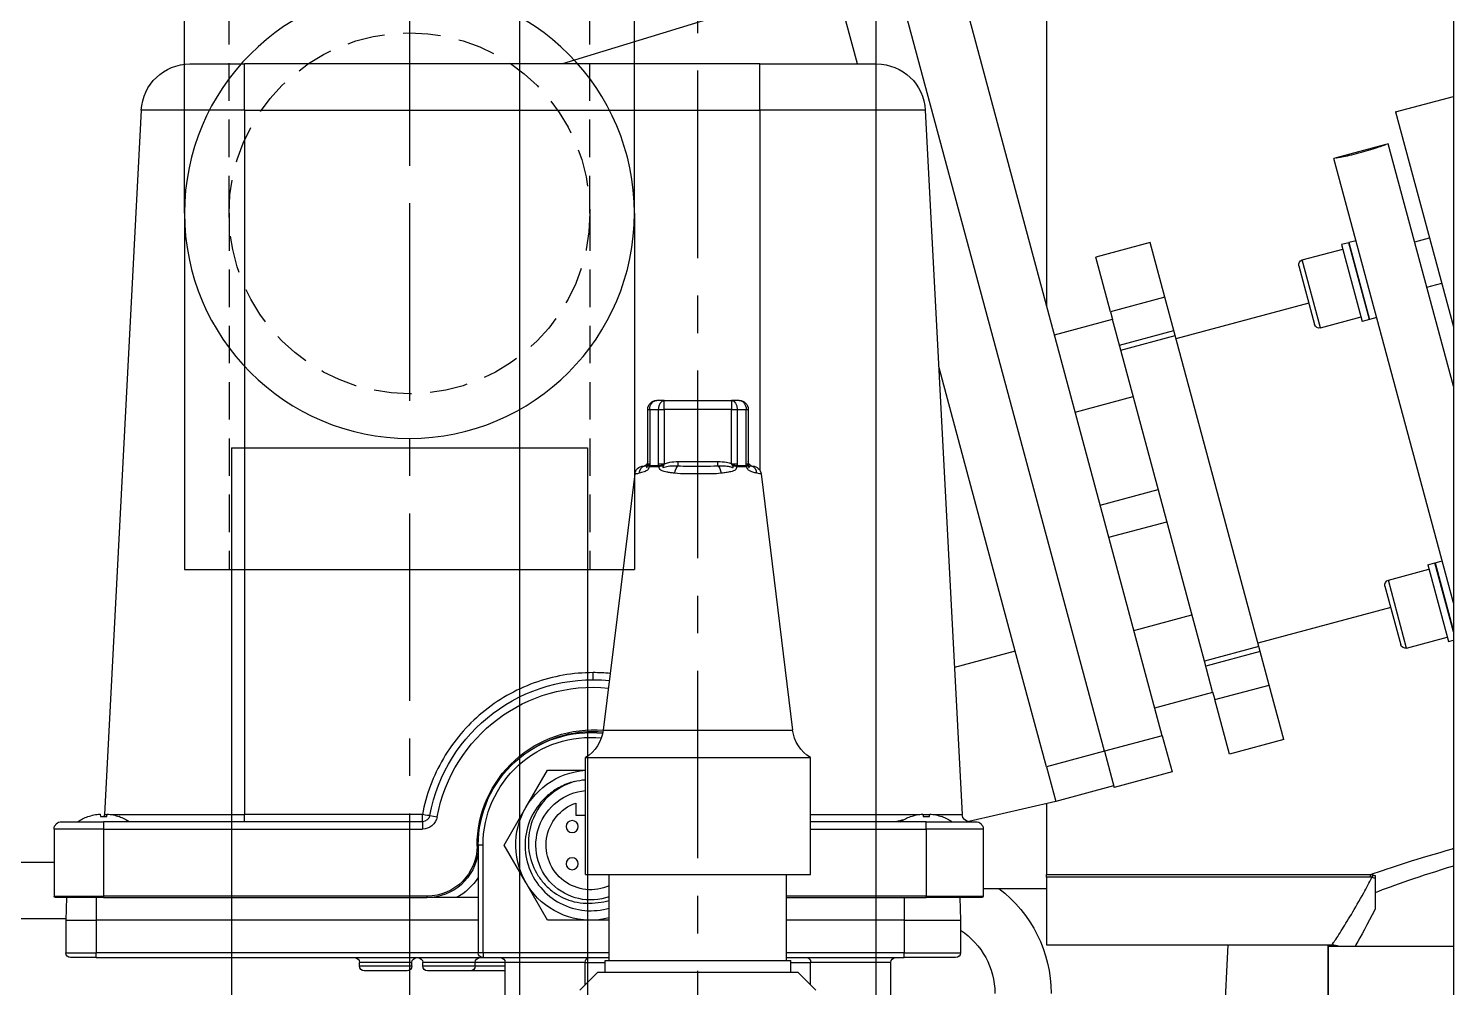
# Model space of a CAD drawing. Header units: inches. Extents: x -883 to 808, y -248 to 1051.
# Drawn here: x -426.2 to -416.7, y -129.21 to -122.82 of the extents above; entities that cross this region are included whole.
import ezdxf

# ---------------------------------------------------------------- set-up
doc = ezdxf.new("R2010")
doc.units = ezdxf.units.IN
doc.header["$MEASUREMENT"] = 0
doc.linetypes.add('CENTER', pattern=[2, 1.25, -0.25, 0.25, -0.25])
doc.linetypes.add('HIDDEN', pattern=[0.375, 0.25, -0.125])
doc.layers.get('0').update_dxf_attribs({"linetype": 'CONTINUOUS'})
for name, color, linetype in [('EQUIPMENT - COMPRESSORS', 41, 'CONTINUOUS'), ('P-LIC', 5, 'CONTINUOUS'), ('P-RV', 193, 'CONTINUOUS')]:
    doc.layers.add(name, color=color, linetype=linetype)

# ---------------------------------------------------------------- blocks, each defined once
blk = doc.blocks.new('A$C084a53c6')
for p, q in [((34.2364, 62.6685), (34.2364, 47.2331)), ((36.9495, 62.482), (36.9495, 53.2132)), ((36.1777, 50.345), (37.5912, 55.5982)), ((36.564, 50.2411), (37.9775, 55.4942)), ((38.2108, 54.8219), (38.3638, 55.3903)), ((38.3607, 55.3791), (40.1764, 54.8219)), ((38.8604, 54.8219), (38.0822, 54.8219)), ((38.8604, 54.8219), (42.2964, 54.8219)), ((38.8604, 54.5139), (38.8604, 54.8219)), ((42.6605, 54.8219), (42.2964, 54.8219)), ((42.2964, 54.5139), (42.2964, 54.8219)), ((34.6219, 54.502), (34.2364, 54.6058)), ((34.6219, 54.502), (34.2364, 53.0691)), ((37.7576, 54.5139), (37.5116, 49.8193)), ((37.7576, 54.5139), (38.8604, 54.5139)), ((38.8604, 54.5139), (38.8604, 52.1132)), ((42.2964, 54.5139), (38.8604, 54.5139)), ((42.2964, 54.5139), (42.2964, 49.8193)), ((42.2964, 54.5139), (42.9851, 54.5139)), ((42.9851, 54.5139), (43.2311, 49.8193)), ((34.2364, 52.6746), (34.6709, 54.2895)), ((34.6709, 54.2895), (34.6863, 54.2853)), ((34.6863, 54.2853), (35.0185, 54.196)), ((34.2364, 51.2314), (35.033, 54.1921)), ((35.0185, 54.196), (35.033, 54.1921)), ((34.4951, 53.6361), (34.3961, 53.6627)), ((34.9333, 53.6311), (34.7956, 53.1193)), ((34.7966, 53.119), (34.9343, 53.6308)), ((34.9821, 53.6179), (34.8444, 53.1061)), ((34.8855, 53.6439), (34.9333, 53.6311)), ((34.9291, 53.6115), (34.9281, 53.6117)), ((34.9343, 53.6308), (34.9821, 53.6179)), ((35.2446, 53.5157), (34.9742, 53.5885)), ((36.1617, 53.2682), (36.2597, 53.6321)), ((36.2597, 53.6321), (36.6218, 53.5347)), ((35.1227, 53.0628), (35.2446, 53.5157)), ((36.5239, 53.1708), (36.6218, 53.5347)), ((35.2671, 53.4765), (35.1619, 53.0854)), ((34.414, 53.3348), (34.315, 53.3614)), ((35.2003, 53.228), (36.0867, 52.9895)), ((36.1016, 53.0448), (36.1617, 53.2682)), ((36.1617, 53.2682), (36.5239, 53.1708)), ((34.7478, 53.1321), (34.7956, 53.1193)), ((34.7966, 53.119), (34.8444, 53.1061)), ((34.8018, 53.1383), (34.8008, 53.1386)), ((35.1227, 53.0628), (34.8523, 53.1356)), ((36.4548, 52.914), (36.5098, 53.1187)), ((36.5239, 53.1708), (36.5098, 53.1187)), ((36.8969, 53.0175), (36.5106, 53.1215)), ((36.0927, 53.0115), (36.1016, 53.0448)), ((36.4638, 52.9474), (36.1016, 53.0448)), ((35.5352, 50.9396), (36.0927, 53.0115)), ((36.4548, 52.914), (36.0927, 53.0115)), ((35.8973, 50.8421), (36.4548, 52.914)), ((37.1577, 50.908), (37.6681, 52.8048)), ((36.7582, 52.5022), (36.3719, 52.6062)), ((38.9985, 52.5794), (39.049, 52.5794)), ((39.498, 52.5794), (39.049, 52.5794)), ((39.049, 52.5794), (39.049, 52.5194)), ((39.498, 52.5794), (39.5485, 52.5794)), ((39.498, 52.5194), (39.498, 52.5794)), ((38.952, 52.5194), (38.9385, 52.5194)), ((38.9385, 52.5194), (38.9385, 52.1566)), ((39.0111, 52.5194), (38.952, 52.5194)), ((38.952, 52.1566), (38.952, 52.5194)), ((39.049, 52.5194), (39.0111, 52.5194)), ((39.0111, 52.5194), (39.0111, 52.1566)), ((39.049, 52.1566), (39.049, 52.5194)), ((39.049, 52.5194), (39.498, 52.5194)), ((39.5359, 52.5194), (39.498, 52.5194)), ((39.498, 52.5194), (39.498, 52.1566)), ((39.595, 52.5194), (39.5359, 52.5194)), ((39.5359, 52.1566), (39.5359, 52.5194)), ((39.6085, 52.5194), (39.595, 52.5194)), ((39.595, 52.5194), (39.595, 52.1566)), ((39.6085, 52.1566), (39.6085, 52.5194)), ((39.4064, 52.1719), (39.1406, 52.1719)), ((39.1406, 52.1435), (39.1406, 52.1719)), ((39.4064, 52.1435), (39.4064, 52.1719)), ((38.852, 52.0893), (38.6425, 50.383)), ((38.952, 52.1566), (38.9385, 52.1566)), ((39.0142, 52.1401), (38.9492, 52.1401)), ((38.9511, 52.1438), (39.0122, 52.1438)), ((39.049, 52.1566), (39.0111, 52.1566)), ((39.5359, 52.1566), (39.498, 52.1566)), ((39.5978, 52.1401), (39.5328, 52.1401)), ((39.5348, 52.1438), (39.5959, 52.1438)), ((39.6085, 52.1566), (39.595, 52.1566)), ((39.695, 52.0893), (39.9045, 50.383)), ((36.591, 51.8809), (36.2048, 51.9849)), ((36.5336, 51.6674), (36.1473, 51.7713)), ((34.3592, 51.4972), (34.2364, 51.0409)), ((34.2364, 51.037), (34.3601, 51.497)), ((34.3592, 51.4972), (34.3114, 51.5101)), ((34.4079, 51.4841), (34.3601, 51.497)), ((34.4079, 51.4841), (34.2702, 50.9723)), ((34.354, 51.4779), (34.3549, 51.4777)), ((34.6704, 51.3819), (34.4, 51.4547)), ((34.5485, 50.929), (34.6704, 51.3819)), ((34.693, 51.3427), (34.5878, 50.9516)), ((34.6546, 51.2001), (35.5411, 50.9616)), ((36.3664, 51.0461), (35.9801, 51.15)), ((34.2702, 50.9723), (34.2364, 50.9814)), ((34.5485, 50.929), (34.2782, 51.0018)), ((35.5262, 50.9062), (35.5352, 50.9396)), ((35.5352, 50.9396), (35.8973, 50.8421)), ((35.4661, 50.6828), (35.5262, 50.9062)), ((35.5262, 50.9062), (35.8883, 50.8088)), ((35.8422, 50.6375), (35.8973, 50.8421)), ((36.9503, 50.1371), (37.1577, 50.908)), ((37.1577, 50.908), (37.563, 50.799)), ((39.9724, 50.7179), (39.9724, 50.7653)), ((35.3682, 50.319), (35.4661, 50.6828)), ((35.8282, 50.5854), (35.4661, 50.6828)), ((35.7303, 50.2215), (35.8282, 50.5854)), ((35.8422, 50.6375), (35.8282, 50.5854)), ((36.2277, 50.5308), (35.8415, 50.6347)), ((39.9045, 50.383), (38.6425, 50.383)), ((35.3682, 50.319), (35.7303, 50.2215)), ((36.1777, 50.345), (36.1128, 50.1036)), ((36.1777, 50.345), (36.564, 50.2411)), ((36.564, 50.2411), (36.4991, 49.9997)), ((36.564, 50.2411), (36.9503, 50.1371)), ((40.0235, 50.1994), (38.5235, 50.1994)), ((38.5235, 49.4194), (38.5235, 50.1994)), ((40.0235, 49.4194), (40.0235, 50.1994)), ((36.1128, 50.1036), (36.4991, 49.9997)), ((36.9503, 50.1371), (36.8883, 49.9069)), ((40.2772, 50.1159), (40.0235, 50.1159)), ((40.4215, 49.8659), (40.2772, 50.1159)), ((36.5021, 50.0108), (36.8883, 49.9069)), ((36.8883, 49.9069), (37.4683, 49.7724)), ((36.9495, 49.8927), (36.9495, 49.4197)), ((40.0885, 49.8961), (40.0885, 49.8161)), ((37.6977, 49.8193), (37.5116, 49.8193)), ((37.6462, 49.8062), (37.6467, 49.8055)), ((37.73, 49.8055), (37.7285, 49.8232)), ((37.7739, 49.8193), (37.7288, 49.8193)), ((37.7742, 49.8232), (37.7727, 49.8055)), ((38.5235, 49.8193), (37.805, 49.8193)), ((37.856, 49.8055), (37.8565, 49.8062)), ((40.0885, 49.8161), (40.0235, 49.8161)), ((40.5659, 49.6159), (40.4215, 49.8659)), ((41.0616, 49.8128), (41.0125, 49.8036)), ((41.1108, 49.7719), (41.1108, 49.8193)), ((41.1108, 49.8193), (42.2964, 49.8193)), ((42.2964, 49.7719), (42.2964, 49.8193)), ((43.1827, 49.8193), (42.2964, 49.8193)), ((43.1312, 49.8062), (43.1317, 49.8055)), ((43.215, 49.8055), (43.2135, 49.8232)), ((43.2311, 49.8193), (43.2138, 49.8193)), ((43.2592, 49.8232), (43.2577, 49.8055)), ((43.341, 49.8055), (43.3415, 49.8062)), ((37.3714, 49.7219), (37.7514, 49.7219)), ((37.3714, 49.7219), (37.3714, 49.2759)), ((37.7514, 49.7719), (37.4214, 49.7719)), ((37.7514, 49.7219), (37.7514, 49.7719)), ((37.7514, 49.7719), (38.5235, 49.7719)), ((38.5235, 49.7219), (37.7514, 49.7219)), ((37.7514, 49.7219), (37.7514, 49.2759)), ((41.1108, 49.7719), (41.1108, 49.7219)), ((41.1108, 49.7719), (43.2364, 49.7719)), ((43.2364, 49.7219), (41.1108, 49.7219)), ((43.2364, 49.7719), (43.2364, 49.7219)), ((43.5164, 49.7719), (43.2364, 49.7719)), ((43.2364, 49.7219), (43.5664, 49.7219)), ((43.2364, 49.7219), (43.2364, 49.2759)), ((43.5664, 49.7219), (43.5664, 49.2759)), ((40.4215, 49.3659), (40.5659, 49.6159)), ((40.7065, 49.6159), (40.7385, 49.6159)), ((40.7065, 48.8979), (40.7065, 49.6159)), ((40.7385, 49.6159), (40.7385, 48.8979)), ((40.7464, 49.6099), (40.7385, 49.6099)), ((46.8096, 49.5029), (43.5664, 49.5029)), ((34.7595, 49.4124), (34.7595, 49.3934)), ((36.9495, 49.4197), (34.7903, 49.4197)), ((34.7903, 49.4025), (34.7903, 49.4197)), ((36.9495, 49.4025), (36.9495, 49.4197)), ((40.0235, 49.4194), (38.5235, 49.4194)), ((38.6825, 48.8474), (38.6825, 49.4194)), ((39.8645, 48.8474), (39.8645, 49.4194)), ((34.7595, 49.3934), (34.7595, 49.1884)), ((34.7903, 49.4025), (36.9495, 49.4025)), ((36.9495, 49.4025), (36.9495, 48.9519)), ((37.3714, 49.3269), (36.9495, 49.3269)), ((40.2772, 49.1159), (40.4215, 49.3659)), ((37.7514, 49.2759), (37.3714, 49.2759)), ((37.3814, 49.2659), (37.7514, 49.2659)), ((37.5274, 49.2659), (37.5235, 49.1159)), ((37.7514, 49.2659), (37.7514, 49.2759)), ((37.7514, 49.2759), (38.6825, 49.2759)), ((38.6825, 49.2659), (37.7514, 49.2659)), ((37.8985, 49.2659), (37.8985, 49.1159)), ((40.7385, 49.2659), (41.0804, 49.2659)), ((41.0804, 49.2759), (41.0804, 49.2659)), ((41.0804, 49.2759), (43.2364, 49.2759)), ((43.2364, 49.2659), (41.0804, 49.2659)), ((43.2364, 49.2759), (43.2364, 49.2659)), ((43.5664, 49.2759), (43.2364, 49.2759)), ((43.2364, 49.2659), (43.5564, 49.2659)), ((43.2847, 49.2659), (43.2847, 49.1159)), ((43.4839, 49.2659), (43.4878, 49.1159)), ((46.8096, 49.1279), (43.4875, 49.1279)), ((37.5235, 49.1159), (37.5235, 48.8979)), ((37.8985, 49.1159), (37.5235, 49.1159)), ((37.8985, 49.1159), (37.8985, 48.8979)), ((37.8985, 49.1159), (38.6825, 49.1159)), ((39.8645, 49.1159), (39.9885, 49.1159)), ((39.9885, 49.1159), (40.2772, 49.1159)), ((40.7385, 49.1159), (43.2847, 49.1159)), ((43.2847, 49.1159), (43.2847, 48.8979)), ((43.4878, 49.1159), (43.2847, 49.1159)), ((43.4878, 49.1159), (43.4878, 48.8979)), ((35.0695, 48.9419), (34.2364, 48.9419)), ((36.9495, 48.9519), (35.0445, 48.9519)), ((35.0695, 48.5019), (35.0695, 48.9419)), ((35.0713, 46.2155), (35.0713, 48.9519)), ((35.7416, 48.9519), (35.8491, 46.7393)), ((37.8985, 48.8979), (37.5235, 48.8979)), ((37.5555, 48.8659), (37.8985, 48.8659)), ((37.8985, 48.8659), (37.8985, 48.8979)), ((37.8985, 48.8979), (38.6825, 48.8979)), ((38.6825, 48.8659), (37.8985, 48.8659)), ((37.9887, 48.8339), (38.5222, 48.8339)), ((37.9887, 48.4979), (37.9887, 48.8339)), ((38.655, 48.8339), (38.5222, 48.8339)), ((38.5222, 48.6846), (38.5222, 48.8339)), ((39.892, 48.8474), (38.655, 48.8474)), ((38.655, 48.7694), (38.655, 48.8474)), ((39.8645, 48.8979), (40.7065, 48.8979)), ((40.7065, 48.8659), (39.8645, 48.8659)), ((39.892, 48.7694), (39.892, 48.8474)), ((40.0248, 48.8339), (39.892, 48.8339)), ((40.0248, 48.6846), (40.0248, 48.8339)), ((40.0248, 48.8339), (40.5583, 48.8339)), ((40.5583, 48.8339), (40.7585, 48.8339)), ((40.5583, 48.4979), (40.5583, 48.8339)), ((40.7065, 48.8979), (40.7385, 48.8979)), ((40.7065, 48.8979), (40.7065, 48.8659)), ((43.2847, 48.8659), (40.7065, 48.8659)), ((40.7385, 48.8979), (43.2847, 48.8979)), ((40.7585, 48.8339), (41.1085, 48.8339)), ((40.7585, 48.8104), (40.7585, 48.8339)), ((41.1085, 48.8104), (41.1085, 48.8339)), ((41.1805, 48.8339), (41.5305, 48.8339)), ((41.1805, 48.8104), (41.1805, 48.8339)), ((41.5305, 48.8104), (41.5305, 48.8339)), ((43.2847, 48.8659), (43.2847, 48.8979)), ((43.4878, 48.8979), (43.2847, 48.8979)), ((43.2847, 48.8659), (43.4558, 48.8659)), ((38.607, 48.7694), (38.487, 48.6494)), ((39.94, 48.7694), (38.607, 48.7694)), ((39.94, 48.7694), (40.06, 48.6494)), ((40.7585, 48.8104), (40.5583, 48.8104)), ((40.5583, 48.7784), (40.7905, 48.7784)), ((41.1085, 48.8104), (40.7585, 48.8104)), ((40.7905, 48.7784), (41.0765, 48.7784)), ((41.5305, 48.8104), (41.1805, 48.8104)), ((41.2125, 48.7784), (41.4985, 48.7784))]:
    blk.add_line(p, q)
for centre in [(40.1122, 49.7397), (40.1122, 49.4922)]:
    blk.add_circle(centre, 0.04)
for centre, radius, start, end in [((38.0822, 54.4969), 0.325, 90, 177), ((42.6605, 54.4969), 0.325, 3, 90), ((35.2362, 53.4848), 0.032, 344.94, 74.94), ((35.131, 53.0937), 0.032, 254.94, 344.94), ((38.9985, 52.5194), 0.06, 90, 180), ((39.5485, 52.5194), 0.06, 0, 90), ((38.9085, 52.1719), 0.03, 288.81156, 0), ((39.6385, 52.1719), 0.03, 180, 251.18844), ((38.9116, 52.082), 0.06, 91.96756, 173), ((39.6354, 52.082), 0.06, 7, 88.03244), ((34.6621, 51.351), 0.032, 344.94, 74.94), ((34.5569, 50.9599), 0.032, 254.94, 344.94), ((39.9724, 49.6099), 1.108, 10.54888, 95.61291), ((39.9724, 49.6099), 1.058, 10.54888, 95.54735), ((38.3944, 50.4135), 0.25, 301.09105, 353), ((40.1526, 50.4135), 0.25, 187, 238.90895), ((39.9724, 49.6099), 0.774, 0, 95.01349), ((39.9724, 49.6099), 0.764, 55.59544, 94.96611), ((39.9885, 49.6159), 0.75, 0, 96.15781), ((39.9885, 49.6159), 0.718, 0, 95.72789), ((39.9885, 49.6159), 0.5, 255.64081, 85.98601), ((39.9885, 49.6159), 0.3655, 250.16813, 84.50498), ((39.9885, 49.6159), 0.4375, 75.4186, 85.41143), ((39.9885, 49.6159), 0.2975, 245.36685, 70.35846), ((37.4617, 49.8219), 0.05, 270, 357), ((37.7514, 49.5209), 0.304, 110.23436, 124.34475), ((37.7514, 49.5209), 0.304, 55.65525, 69.76564), ((41.1108, 49.8219), 0.1, 190.54888, 270), ((41.1108, 49.8219), 0.05, 190.54888, 270), ((43.2364, 49.5209), 0.304, 110.23436, 124.34475), ((43.2811, 49.8219), 0.05, 183, 198.38672), ((43.2364, 49.5209), 0.304, 55.65525, 69.76564), ((37.4214, 49.7219), 0.05, 90, 180), ((43.5164, 49.7219), 0.05, 0, 90), ((41.0804, 49.6099), 0.334, 180, 270), ((41.0804, 49.6099), 0.344, 186.38253, 270), ((37.7943, 48.6279), 0.875, 126.98007, 180), ((41.0664, 49.6099), 0.389, 212.55791, 242.1678), ((37.3814, 49.2759), 0.01, 180, 270), ((43.5564, 49.2759), 0.01, 270, 0), ((37.7943, 48.6279), 0.5, 122.79602, 180), ((35.0445, 48.8519), 0.1, 90, 115.84193), ((37.5555, 48.8979), 0.032, 180, 270), ((37.9567, 48.8339), 0.032, 0, 90), ((40.5903, 48.8339), 0.032, 90, 180), ((40.7065, 48.8979), 0.032, 270, 0), ((40.7265, 48.8339), 0.032, 0, 90), ((41.1405, 48.8339), 0.032, 90, 180), ((41.1485, 48.8339), 0.032, 0, 90), ((41.5625, 48.8339), 0.032, 90, 180), ((43.4558, 48.8979), 0.032, 270, 0), ((40.7905, 48.8104), 0.032, 180, 270), ((41.0765, 48.8104), 0.032, 270, 0), ((41.2125, 48.8104), 0.032, 180, 270), ((41.4985, 48.8104), 0.032, 270, 0)]:
    blk.add_arc(centre, radius, start, end)
for centre, major_axis, ratio, start_param, end_param in [((38.9985, 52.5194), (0, 0.06), 0.774648, 0, 1.570796), ((39.049, 52.5194), (0, 0.06), 0.632393, 0, 1.570796), ((39.498, 52.5194), (0, 0.06), 0.632393, 4.712389, 6.283185), ((39.5485, 52.5194), (0, 0.06), 0.774648, 4.712389, 6.283185), ((38.9375, 52.0867), (-0.0193, 0.0568), 0.916084, 0, 1.145094), ((38.9957, 52.1328), (-0.0585, 0.0134), 0.0865, 0.12876, 0.671626), ((38.9977, 52.1438), (-0.0595, 0.0076), 0.154506, 0.06314, 0.690991), ((39.05, 52.1438), (-0.0593, -0.0093), 0.125224, 4.755789, 5.38364), ((39.0514, 52.1328), (-0.0598, -0.0053), 0.221879, 4.821391, 5.364257), ((39.1406, 52.0867), (0.0084, 0.0594), 0.379568, 0.356013, 1.501107), ((39.4064, 52.0867), (-0.0084, 0.0594), 0.379568, 4.782079, 5.927172), ((39.497, 52.1438), (-0.0593, 0.0093), 0.125224, 4.041138, 4.668989), ((39.4956, 52.1328), (0.0598, -0.0053), 0.221879, 0.918929, 1.461795), ((39.5493, 52.1438), (0.0595, 0.0076), 0.154506, 5.592194, 6.220046), ((39.5513, 52.1328), (0.0585, 0.0134), 0.0865, 5.611559, 6.154425), ((39.6095, 52.0867), (0.0193, 0.0568), 0.916084, 5.138092, 6.283185), ((37.7514, 49.5211), (0.304, 0), 0.996495, 1.646052, 1.922242), ((37.7514, 49.5797), (-0.2889, 0), 0.78393, 4.638337, 4.786441), ((37.7514, 49.5211), (0.304, 0), 0.996495, 1.21935, 1.495541), ((41.1108, 49.8219), (-0.0492, -0.0092), 0.051454, 0, 1.561215), ((43.2364, 49.5211), (0.304, 0), 0.996495, 1.646052, 1.922242), ((43.2364, 49.5797), (-0.2889, 0), 0.78393, 4.638337, 4.786441), ((43.2364, 49.5211), (0.304, 0), 0.996495, 1.21935, 1.495541), ((34.7804, 49.3591), (-0.0183, 0.0571), 0.286548, 5.44289, 6.004391), ((38.5448, 48.8339), (0, 0.032), 0.707107, 0, 1.570796), ((40.0022, 48.8339), (0, 0.032), 0.707107, 4.712389, 6.283185)]:
    blk.add_ellipse(centre, major_axis=major_axis, ratio=ratio, start_param=start_param, end_param=end_param)
for points, knots in [([(35.0185, 54.196), (35.0185, 54.196), (35.0142, 54.1967), (34.9969, 54.1999), (34.9838, 54.2024), (34.9538, 54.2085), (34.9348, 54.2125), (34.8936, 54.2221), (34.8713, 54.2277), (34.8505, 54.2333), (34.8297, 54.2389), (34.8076, 54.2453), (34.7671, 54.2576), (34.7487, 54.2636), (34.7197, 54.2734), (34.7071, 54.2779), (34.6904, 54.2838), (34.6863, 54.2853), (34.6863, 54.2853)], [1.972496, 1.972496, 1.972496, 1.972496, 2.136936, 2.136936, 2.301375, 2.301375, 2.465685, 2.465685, 2.629994, 2.629994, 2.629994, 2.794155, 2.794155, 2.958316, 2.958316, 3.122904, 3.122904, 3.287493, 3.287493, 3.287493, 3.287493]), ([(39.1406, 52.1719), (39.1211, 52.1719), (39.1016, 52.1709), (39.0716, 52.165), (39.0609, 52.1619), (39.0507, 52.1574), (39.0502, 52.1571), (39.0496, 52.1569), (39.049, 52.1566)], [-0.4656938, -0.4656938, -0.4656938, -0.4656938, -0.3174632, -0.3174632, -0.2328469, -0.2328469, -0.2328469, -0.2279602, -0.2279602, -0.2279602, -0.2279602]), ([(39.498, 52.1566), (39.4957, 52.1577), (39.4934, 52.1587), (39.481, 52.1635), (39.4705, 52.1661), (39.4423, 52.171), (39.4244, 52.1719), (39.4064, 52.1719)], [0.2279602, 0.2279602, 0.2279602, 0.2279602, 0.2472536, 0.2472536, 0.3291155, 0.3291155, 0.4656938, 0.4656938, 0.4656938, 0.4656938]), ([(38.852, 52.0893), (38.852, 52.0893), (38.8529, 52.0893), (38.8587, 52.0896), (38.8674, 52.0899), (38.8812, 52.0938), (38.8817, 52.0939), (38.8821, 52.094)], [-0.8991897, -0.8991897, -0.8991897, -0.8991897, -0.7974327, -0.7974327, -0.5632055, -0.5632055, -0.5549451, -0.5549451, -0.5549451, -0.5549451]), ([(38.8821, 52.094), (38.8862, 52.0952), (38.8905, 52.0965), (38.8993, 52.0991), (38.9036, 52.1004), (38.9117, 52.1029), (38.9154, 52.1042), (38.9226, 52.1068), (38.926, 52.1082), (38.9319, 52.1113), (38.9344, 52.1128), (38.9394, 52.1177), (38.9418, 52.1213), (38.9462, 52.1299), (38.9479, 52.1349), (38.9492, 52.1401)], [0, 0, 0, 0, 0.0695896, 0.0695896, 0.1288537, 0.1288537, 0.1750899, 0.1750899, 0.2154398, 0.2154398, 0.2432963, 0.2432963, 0.2781151, 0.2781151, 0.3187351, 0.3187351, 0.3187351, 0.3187351]), ([(38.9182, 52.1435), (38.918, 52.1435), (38.9179, 52.1434), (38.9139, 52.1421), (38.9114, 52.142), (38.9098, 52.1419), (38.9095, 52.1419), (38.9095, 52.1419)], [0.5549451, 0.5549451, 0.5549451, 0.5549451, 0.5632055, 0.5632055, 0.7974327, 0.7974327, 0.8991897, 0.8991897, 0.8991897, 0.8991897]), ([(38.9376, 52.1454), (38.9372, 52.1426), (38.9367, 52.1397), (38.9354, 52.1346), (38.9347, 52.1319), (38.9332, 52.131), (38.9325, 52.1326), (38.9308, 52.1363), (38.9298, 52.1382), (38.9277, 52.1411), (38.9267, 52.142), (38.9244, 52.1436), (38.9231, 52.1439), (38.9206, 52.1442), (38.9193, 52.1439), (38.9182, 52.1435)], [-0.3187351, -0.3187351, -0.3187351, -0.3187351, -0.2781151, -0.2781151, -0.2432963, -0.2432963, -0.2154398, -0.2154398, -0.1750899, -0.1750899, -0.1288537, -0.1288537, -0.0695896, -0.0695896, 0, 0, 0, 0]), ([(38.9382, 52.1508), (38.9382, 52.15), (38.9381, 52.1492), (38.9379, 52.1474), (38.9377, 52.1464), (38.9376, 52.1454)], [0.03163632, 0.03163632, 0.03163632, 0.03163632, 0.04513121, 0.04513121, 0.06017495, 0.06017495, 0.06017495, 0.06017495]), ([(38.9385, 52.1566), (38.9385, 52.1548), (38.9384, 52.153), (38.9383, 52.1511), (38.9383, 52.1509), (38.9382, 52.1508)], [0, 0, 0, 0, 0.02997979, 0.02997979, 0.03282095, 0.03282095, 0.03282095, 0.03282095]), ([(38.9492, 52.1401), (38.9496, 52.1407), (38.9499, 52.1414), (38.9506, 52.1426), (38.9508, 52.1432), (38.9511, 52.1438)], [-0.06017495, -0.06017495, -0.06017495, -0.06017495, -0.04513121, -0.04513121, -0.03163632, -0.03163632, -0.03163632, -0.03163632]), ([(38.9511, 52.1438), (38.9511, 52.1441), (38.9512, 52.1445), (38.9518, 52.1487), (38.952, 52.1527), (38.952, 52.1566)], [-0.03282095, -0.03282095, -0.03282095, -0.03282095, -0.02997979, -0.02997979, 0, 0, 0, 0]), ([(39.0111, 52.1566), (39.0111, 52.1544), (39.0111, 52.1523), (39.0115, 52.148), (39.0118, 52.1459), (39.0122, 52.1438)], [-0.03281325, -0.03281325, -0.03281325, -0.03281325, -0.01640663, -0.01640663, 0, 0, 0, 0]), ([(39.0142, 52.1401), (39.0148, 52.1349), (39.016, 52.1297), (39.0199, 52.1212), (39.0224, 52.1177), (39.0286, 52.1125), (39.0323, 52.1108), (39.042, 52.1072), (39.0483, 52.1056), (39.0548, 52.1042), (39.0648, 52.102), (39.0752, 52.1002), (39.0965, 52.0969), (39.1075, 52.0954), (39.1186, 52.094)], [-0.3187271, -0.3187271, -0.3187271, -0.3187271, -0.2775531, -0.2775531, -0.2432886, -0.2432886, -0.2104749, -0.2104749, -0.1593635, -0.1593635, -0.1593635, -0.0796818, -0.0796818, 0, 0, 0, 0]), ([(39.1406, 52.1435), (39.1297, 52.144), (39.1186, 52.1442), (39.0959, 52.1437), (39.0842, 52.1429), (39.0723, 52.1409), (39.0646, 52.1396), (39.0567, 52.1376), (39.0449, 52.1332), (39.0406, 52.131), (39.038, 52.1319), (39.0388, 52.1345), (39.0406, 52.1396), (39.0421, 52.1426), (39.0437, 52.1454)], [0, 0, 0, 0, 0.0796818, 0.0796818, 0.1593635, 0.1593635, 0.1593635, 0.2104749, 0.2104749, 0.2432886, 0.2432886, 0.2775531, 0.2775531, 0.3187271, 0.3187271, 0.3187271, 0.3187271]), ([(39.0462, 52.1508), (39.0466, 52.1517), (39.047, 52.1527), (39.0479, 52.1546), (39.0484, 52.1556), (39.049, 52.1566)], [0, 0, 0, 0, 0.01640663, 0.01640663, 0.03281325, 0.03281325, 0.03281325, 0.03281325]), ([(39.1186, 52.094), (39.1197, 52.0939), (39.1208, 52.0938), (39.1579, 52.0896), (39.1963, 52.0895), (39.2727, 52.0892), (39.3108, 52.0891), (39.3754, 52.0901), (39.4027, 52.0909), (39.4284, 52.094)], [0.5547418, 0.5547418, 0.5547418, 0.5547418, 0.5624937, 0.5624937, 0.81713, 0.81713, 1.0635787, 1.0635787, 1.2468482, 1.2468482, 1.2468482, 1.2468482]), ([(39.4064, 52.1435), (39.3844, 52.1425), (39.361, 52.1422), (39.3055, 52.1419), (39.2728, 52.1419), (39.2072, 52.142), (39.1742, 52.142), (39.1424, 52.1434), (39.1415, 52.1435), (39.1406, 52.1435)], [-1.2468482, -1.2468482, -1.2468482, -1.2468482, -1.0635787, -1.0635787, -0.81713, -0.81713, -0.5624937, -0.5624937, -0.5547418, -0.5547418, -0.5547418, -0.5547418]), ([(39.5033, 52.1454), (39.5049, 52.1426), (39.5063, 52.1397), (39.5082, 52.1346), (39.5091, 52.1319), (39.5066, 52.131), (39.5034, 52.1326), (39.494, 52.1363), (39.4878, 52.1382), (39.4748, 52.1411), (39.4679, 52.142), (39.4524, 52.1436), (39.4439, 52.1439), (39.4256, 52.1442), (39.4159, 52.1439), (39.4064, 52.1435)], [-0.3187351, -0.3187351, -0.3187351, -0.3187351, -0.2781151, -0.2781151, -0.2432963, -0.2432963, -0.2154398, -0.2154398, -0.1750899, -0.1750899, -0.1288537, -0.1288537, -0.0695905, -0.0695905, 0, 0, 0, 0]), ([(39.4284, 52.094), (39.4381, 52.0952), (39.4477, 52.0965), (39.4651, 52.0991), (39.4729, 52.1004), (39.4865, 52.1029), (39.4924, 52.1042), (39.5031, 52.1068), (39.508, 52.1082), (39.5158, 52.1113), (39.5189, 52.1128), (39.5247, 52.1177), (39.5271, 52.1213), (39.531, 52.1299), (39.5322, 52.1349), (39.5328, 52.1401)], [0, 0, 0, 0, 0.0695905, 0.0695905, 0.1288537, 0.1288537, 0.1750899, 0.1750899, 0.2154398, 0.2154398, 0.2432963, 0.2432963, 0.2781151, 0.2781151, 0.3187351, 0.3187351, 0.3187351, 0.3187351]), ([(39.498, 52.1566), (39.499, 52.1548), (39.4999, 52.153), (39.5006, 52.1511), (39.5007, 52.1509), (39.5008, 52.1508)], [0, 0, 0, 0, 0.02997979, 0.02997979, 0.03282095, 0.03282095, 0.03282095, 0.03282095]), ([(39.5008, 52.1508), (39.5011, 52.15), (39.5014, 52.1492), (39.5022, 52.1474), (39.5027, 52.1464), (39.5033, 52.1454)], [-0.02853863, -0.02853863, -0.02853863, -0.02853863, -0.01504374, -0.01504374, 0, 0, 0, 0]), ([(39.5328, 52.1401), (39.5332, 52.1407), (39.5335, 52.1414), (39.5342, 52.1426), (39.5345, 52.1432), (39.5348, 52.1438)], [0, 0, 0, 0, 0.01504374, 0.01504374, 0.02853863, 0.02853863, 0.02853863, 0.02853863]), ([(39.5348, 52.1438), (39.5349, 52.1441), (39.5349, 52.1445), (39.5356, 52.1487), (39.5359, 52.1527), (39.5359, 52.1566)], [-0.03282095, -0.03282095, -0.03282095, -0.03282095, -0.02997979, -0.02997979, 0, 0, 0, 0]), ([(39.595, 52.1566), (39.595, 52.1544), (39.5951, 52.1523), (39.5954, 52.148), (39.5956, 52.1459), (39.5959, 52.1438)], [-0.03281325, -0.03281325, -0.03281325, -0.03281325, -0.01640663, -0.01640663, 0, 0, 0, 0]), ([(39.5978, 52.1401), (39.5991, 52.1349), (39.6009, 52.1297), (39.6052, 52.1212), (39.6076, 52.1177), (39.613, 52.1125), (39.6159, 52.1108), (39.6232, 52.1072), (39.6275, 52.1056), (39.6316, 52.1042), (39.6381, 52.102), (39.6441, 52.1002), (39.6552, 52.0969), (39.6603, 52.0954), (39.6649, 52.094)], [-0.3187271, -0.3187271, -0.3187271, -0.3187271, -0.2775531, -0.2775531, -0.2432886, -0.2432886, -0.2104749, -0.2104749, -0.1593635, -0.1593635, -0.1593635, -0.0796818, -0.0796818, 0, 0, 0, 0]), ([(39.6088, 52.1508), (39.6087, 52.1517), (39.6086, 52.1527), (39.6085, 52.1546), (39.6085, 52.1556), (39.6085, 52.1566)], [0, 0, 0, 0, 0.01640663, 0.01640663, 0.03281325, 0.03281325, 0.03281325, 0.03281325]), ([(39.6288, 52.1435), (39.6275, 52.144), (39.626, 52.1442), (39.6228, 52.1437), (39.6211, 52.1429), (39.6193, 52.1409), (39.6181, 52.1396), (39.6168, 52.1376), (39.6147, 52.1332), (39.6139, 52.131), (39.6123, 52.1319), (39.6116, 52.1345), (39.6104, 52.1396), (39.6098, 52.1426), (39.6094, 52.1454)], [0, 0, 0, 0, 0.0796818, 0.0796818, 0.1593635, 0.1593635, 0.1593635, 0.2104749, 0.2104749, 0.2432886, 0.2432886, 0.2775531, 0.2775531, 0.3187271, 0.3187271, 0.3187271, 0.3187271]), ([(39.6375, 52.1419), (39.6375, 52.1419), (39.6373, 52.1419), (39.6359, 52.142), (39.6334, 52.142), (39.6291, 52.1434), (39.629, 52.1435), (39.6288, 52.1435)], [-0.9007962, -0.9007962, -0.9007962, -0.9007962, -0.81713, -0.81713, -0.5624937, -0.5624937, -0.5547418, -0.5547418, -0.5547418, -0.5547418]), ([(39.6649, 52.094), (39.6653, 52.0939), (39.6657, 52.0938), (39.6806, 52.0896), (39.6896, 52.0895), (39.6944, 52.0893), (39.695, 52.0893), (39.695, 52.0892)], [0.5547418, 0.5547418, 0.5547418, 0.5547418, 0.5624937, 0.5624937, 0.81713, 0.81713, 0.9007962, 0.9007962, 0.9007962, 0.9007962]), ([(39.9724, 50.7653), (40.0393, 50.7653), (40.1062, 50.7595), (40.1721, 50.748), (40.238, 50.7364), (40.3029, 50.7191), (40.3658, 50.6964), (40.4287, 50.6737), (40.4897, 50.6455), (40.5478, 50.6122), (40.6058, 50.579), (40.661, 50.5407), (40.7125, 50.4979), (40.7639, 50.4552), (40.8117, 50.4079), (40.855, 50.357), (40.8983, 50.306), (40.9372, 50.2512), (40.971, 50.1935), (41.0049, 50.1358), (41.0338, 50.0752), (41.0572, 50.0125), (41.0806, 49.9498), (41.0985, 49.8851), (41.1108, 49.8193)], [0, 0, 0, 0, 0.173335, 0.173335, 0.173335, 0.346671, 0.346671, 0.346671, 0.520006, 0.520006, 0.520006, 0.693342, 0.693342, 0.693342, 0.866677, 0.866677, 0.866677, 1.040013, 1.040013, 1.040013, 1.213348, 1.213348, 1.213348, 1.386684, 1.386684, 1.386684, 1.386684]), ([(40.0986, 50.0393), (40.1314, 50.0308), (40.1631, 50.0185), (40.2227, 49.987), (40.2505, 49.9679), (40.318, 49.9091), (40.3528, 49.8646), (40.4046, 49.763), (40.4204, 49.7066), (40.429, 49.5929), (40.4224, 49.5367), (40.3879, 49.4281), (40.3595, 49.3769), (40.2857, 49.29), (40.2416, 49.2547), (40.1407, 49.2017), (40.0845, 49.1852), (39.9721, 49.1753), (39.9171, 49.1808), (39.8645, 49.1964)], [0.000001, 0.000001, 0.000001, 0.000001, 0.25834, 0.25834, 0.513894, 0.513894, 0.940649, 0.940649, 1.383085, 1.383085, 1.809767, 1.809767, 2.251912, 2.251912, 2.678537, 2.678537, 3.12038, 3.12038, 3.538359, 3.538359, 3.538359, 3.538359]), ([(40.0986, 50.0393), (40.145, 50.0253), (40.1887, 50.0035), (40.2578, 49.9534), (40.297, 49.9193), (40.3622, 49.8227), (40.3838, 49.7715), (40.4048, 49.6698), (40.4075, 49.6147), (40.387, 49.5058), (40.3679, 49.4575), (40.3263, 49.3917), (40.3101, 49.3709), (40.2739, 49.3326), (40.2539, 49.3151), (40.1915, 49.2712), (40.146, 49.2506), (40.0721, 49.2327), (40.0459, 49.2291), (39.9926, 49.2271), (39.9655, 49.2289), (39.9387, 49.2336)], [-3.93163, -3.93163, -3.93163, -3.93163, -3.167005, -3.167005, -2.585008, -2.585008, -2.062944, -2.062944, -1.601703, -1.601703, -1.201893, -1.201893, -0.997387, -0.997387, -0.792277, -0.792277, -0.410414, -0.410414, -0.207151, -0.207151, 0, 0, 0, 0]), ([(37.9056, 49.7829), (37.9066, 49.7828), (37.9075, 49.7827), (37.9126, 49.782), (37.9166, 49.7813), (37.9297, 49.778), (37.9375, 49.7747), (37.9459, 49.7723), (37.9479, 49.7719), (37.9495, 49.7719)], [1.2695114, 1.2695114, 1.2695114, 1.2695114, 1.2757517, 1.2757517, 1.3042165, 1.3042165, 1.3776353, 1.3776353, 1.4089076, 1.4089076, 1.4089076, 1.4089076]), ([(34.7903, 49.4197), (34.789, 49.4196), (34.7876, 49.4195), (34.7848, 49.4193), (34.7832, 49.4191), (34.7807, 49.4187), (34.7798, 49.4186), (34.7783, 49.4183), (34.7778, 49.4182), (34.7766, 49.418), (34.7758, 49.4178), (34.7738, 49.4173), (34.7726, 49.417), (34.77, 49.4163), (34.7687, 49.4159), (34.7673, 49.4155)], [0, 0, 0, 0, 0.00451308, 0.00451308, 0.00967088, 0.00967088, 0.01289451, 0.01289451, 0.01450632, 0.01450632, 0.01708523, 0.01708523, 0.02121147, 0.02121147, 0.02578902, 0.02578902, 0.02578902, 0.02578902]), ([(34.7595, 49.3934), (34.7615, 49.3943), (34.7635, 49.3952), (34.7704, 49.398), (34.7754, 49.3997), (34.7804, 49.4011)], [0.10683542, 0.10683542, 0.10683542, 0.10683542, 0.11357191, 0.11357191, 0.12986365, 0.12986365, 0.12986365, 0.12986365]), ([(34.7804, 49.4011), (34.7809, 49.4013), (34.7815, 49.4014), (34.7826, 49.4017), (34.7831, 49.4018), (34.7839, 49.402), (34.7843, 49.402), (34.7848, 49.4021), (34.785, 49.4021), (34.7856, 49.4022), (34.7861, 49.4023), (34.7871, 49.4024), (34.7878, 49.4024), (34.7891, 49.4025), (34.7897, 49.4025), (34.7903, 49.4025)], [-0.02578902, -0.02578902, -0.02578902, -0.02578902, -0.02121147, -0.02121147, -0.01708523, -0.01708523, -0.01450632, -0.01450632, -0.01289451, -0.01289451, -0.00967088, -0.00967088, -0.00451308, -0.00451308, 0, 0, 0, 0]), ([(35.0445, 48.9519), (35.0445, 48.9519), (35.0414, 48.9566), (35.0255, 48.9811), (35.0079, 49.0081), (34.9468, 49.105), (34.8932, 49.1922), (34.8171, 49.3308), (34.7988, 49.3651), (34.7804, 49.4011)], [4.443798, 4.443798, 4.443798, 4.443798, 4.999273, 4.999273, 5.888033, 5.888033, 7.310048, 7.310048, 7.740726, 7.740726, 7.740726, 7.740726]), ([(34.7595, 49.1884), (34.8092, 49.0899), (34.8542, 49.0088), (34.8886, 48.9483), (34.8904, 48.9451), (34.8922, 48.9419)], [-7.167968, -7.167968, -7.167968, -7.167968, -5.888033, -5.888033, -5.814416, -5.814416, -5.814416, -5.814416])]:
    blk.add_open_spline(points, degree=3, knots=knots)
for points in [[(39.0122, 52.1438), (39.0129, 52.1425), (39.0135, 52.1413), (39.0142, 52.1401)], [(39.0437, 52.1454), (39.0448, 52.1474), (39.0456, 52.1491), (39.0462, 52.1508)], [(39.5959, 52.1438), (39.5965, 52.1425), (39.5971, 52.1413), (39.5978, 52.1401)], [(39.6094, 52.1454), (39.6091, 52.1474), (39.6089, 52.1491), (39.6088, 52.1508)], [(39.8582, 50.7596), (39.8961, 50.7634), (39.9343, 50.7653), (39.9724, 50.7653)], [(34.2364, 49.5922), (34.2385, 49.5916), (34.2406, 49.591), (34.2427, 49.5905)], [(34.7903, 49.4197), (34.6544, 49.467), (34.4684, 49.5285), (34.2427, 49.5905)], [(34.2362, 49.476), (34.4589, 49.4094), (34.6375, 49.3448), (34.7595, 49.2989)], [(34.7673, 49.4155), (34.7647, 49.4146), (34.7621, 49.4136), (34.7595, 49.4124)], [(39.9387, 49.2336), (39.9135, 49.2358), (39.8887, 49.2404), (39.8645, 49.2473)]]:
    blk.add_open_spline(points, degree=3)
blk = doc.blocks.new('2 90 ELL TOPVIEW')
for p, q in [((-1.5, 0), (-1.5, -2.375)), ((1.5, 0), (1.5, -2.375)), ((-1.1875, -1.5625), (1.1875, -1.5625)), ((-1.5, -2.375), (1.5, -2.375))]:
    blk.add_line(p, q)
at = {"linetype": 'HIDDEN'}
for p, q in [((-1.203, 0), (-1.203, -2.375)), ((1.203, 0), (1.203, -2.375))]:
    blk.add_line(p, q, dxfattribs=at)
blk.add_circle((0, 0), 1.203, dxfattribs=at)
blk.add_arc((0, 0), 1.5, 0, 180)

msp = doc.modelspace()

# ---------------------------------------------------------------- linework, layer by layer
at = {"layer": 'P-LIC', "color": 7, "linetype": 'CENTER'}
msp.add_line((-421.73369, -132.34993), (-421.73369, 90.58011), dxfattribs=at)
at = {"layer": 'P-LIC'}
for p, q in [((-422.92119, -130.78743), (-422.92119, 89.08011)), ((-420.54619, -130.78743), (-420.54619, 89.08011))]:
    msp.add_line(p, q, dxfattribs=at)
at = {"layer": 'P-RV', "color": 7, "linetype": 'CENTER'}
for p, q in [((-423.65719, 117.51569), (-423.65719, -124.05108)), ((-423.65719, -124.05108), (-423.65719, -138.86243))]:
    msp.add_line(p, q, dxfattribs=at)
at = {"layer": 'P-RV'}
for p, q in [((-424.84469, -125.61358), (-424.84469, -137.29993)), ((-422.46969, -125.61358), (-422.46969, -137.29993))]:
    msp.add_line(p, q, dxfattribs=at)

# ---------------------------------------------------------------- block references
at = {"layer": 'EQUIPMENT - COMPRESSORS', "xscale": -1}
msp.add_blockref('A$C084a53c6', (-382.46019, -177.87785), dxfattribs=at)
at = {"layer": 'P-RV', "rotation": 180}
msp.add_blockref('2 90 ELL TOPVIEW', (-423.65719, -124.05108), dxfattribs=at)
at = {"layer": 'P-RV'}
msp.add_blockref('2 90 ELL TOPVIEW', (-423.65719, -124.05108), dxfattribs=at)

doc.saveas('drawing.dxf')
